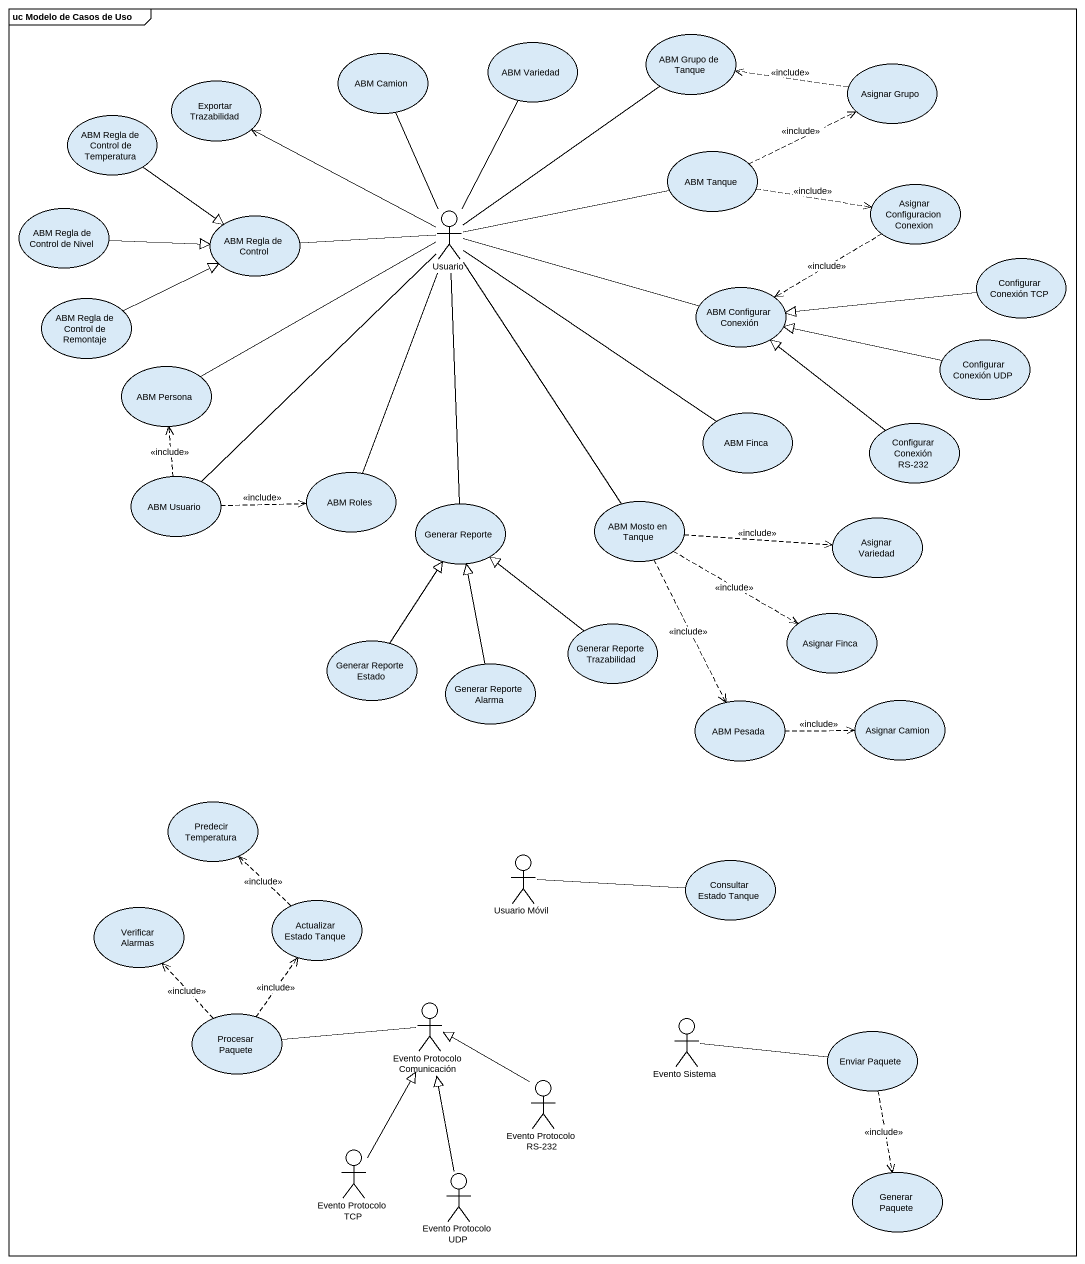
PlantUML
@startuml
mainframe uc Modelo de Casos de Uso
usecase "ABM Camion" as ABM_Camion
usecase "ABM Variedad" as ABM_Variedad
usecase "ABM Grupo de Tanque" as ABM_Grupo_de_Tanque
usecase "Exportar Trazabilidad" as Exportar_Trazabilidad
usecase "Asignar Grupo" as Asignar_Grupo
usecase "ABM Regla de Control de Temperatura" as ABM_Regla_de_Control_de
usecase "ABM Tanque" as ABM_Tanque
usecase "ABM Regla de Control de Nivel" as ABM_Regla_de_Control_de_2
actor Usuario
usecase "Asignar Configuracion Conexion" as Asignar_Configuracion
usecase "ABM Regla de Control" as ABM_Regla_de_Control
usecase "ABM Configurar Conexión" as ABM_Configurar_Conexión
usecase "Configurar Conexión TCP" as Configurar_Conexión_TCP
usecase "ABM Regla de Control de Remontaje" as ABM_Regla_de_Control_de_3
usecase "ABM Persona" as ABM_Persona
usecase "Configurar Conexión UDP" as Configurar_Conexión_UDP
usecase "ABM Finca" as ABM_Finca
usecase "Configurar Conexión RS-232" as Configurar_Conexión_RS_232
usecase "ABM Usuario" as ABM_Usuario
usecase "ABM Roles" as ABM_Roles
usecase "Generar Reporte" as Generar_Reporte
usecase "ABM Mosto en Tanque" as ABM_Mosto_en_Tanque
usecase "Asignar Variedad" as Asignar_Variedad
usecase "Generar Reporte Trazabilidad" as Generar_Reporte_Trazabilidad
usecase "Asignar Finca" as Asignar_Finca
usecase "Generar Reporte Estado" as Generar_Reporte_Estado
usecase "Generar Reporte Alarma" as Generar_Reporte_Alarma
usecase "ABM Pesada" as ABM_Pesada
usecase "Asignar Camion" as Asignar_Camion
usecase "Predecir Temperatura" as Predecir_Temperatura
actor "Usuario Móvil" as Usuario_Móvil
usecase "Consultar Estado Tanque" as Consultar_Estado_Tanque
usecase "Verificar Alarmas" as Verificar_Alarmas
usecase "Actualizar Estado Tanque" as Actualizar_Estado_Tanque
usecase "Procesar Paquete" as Procesar_Paquete
actor "Evento Protocolo Comunicación" as Evento_Protocolo
actor "Evento Sistema" as Evento_Sistema
usecase "Enviar Paquete" as Enviar_Paquete
actor "Evento Protocolo RS-232" as Evento_Protocolo_RS_232
actor "Evento Protocolo TCP" as Evento_Protocolo_TCP
actor "Evento Protocolo UDP" as Evento_Protocolo_UDP
usecase "Generar Paquete" as Generar_Paquete
Asignar_Grupo .left.> ABM_Grupo_de_Tanque : <<include>>
ABM_Regla_de_Control_de --|> ABM_Regla_de_Control
ABM_Tanque .right.> Asignar_Grupo : <<include>>
ABM_Tanque .right.> Asignar_Configuracion : <<include>>
ABM_Regla_de_Control_de_2 -right-|> ABM_Regla_de_Control
Usuario -up- ABM_Camion
Usuario -up- ABM_Variedad
Usuario -up- ABM_Grupo_de_Tanque
Usuario -left-> Exportar_Trazabilidad
Usuario -right- ABM_Tanque
Usuario -left- ABM_Regla_de_Control
Usuario -right- ABM_Configurar_Conexión
Usuario -left- ABM_Persona
Usuario -- ABM_Finca
Usuario -- ABM_Usuario
Usuario -- ABM_Roles
Usuario -- Generar_Reporte
Usuario -- ABM_Mosto_en_Tanque
Asignar_Configuracion .left.> ABM_Configurar_Conexión : <<include>>
Configurar_Conexión_TCP -left-|> ABM_Configurar_Conexión
ABM_Regla_de_Control_de_3 -right-|> ABM_Regla_de_Control
Configurar_Conexión_UDP -left-|> ABM_Configurar_Conexión
Configurar_Conexión_RS_232 -up-|> ABM_Configurar_Conexión
ABM_Usuario .up.> ABM_Persona : <<include>>
ABM_Usuario .right.> ABM_Roles : <<include>>
ABM_Mosto_en_Tanque .right.> Asignar_Variedad : <<include>>
ABM_Mosto_en_Tanque .right.> Asignar_Finca : <<include>>
ABM_Mosto_en_Tanque ..> ABM_Pesada : <<include>>
Generar_Reporte_Trazabilidad -up-|> Generar_Reporte
Generar_Reporte_Estado -up-|> Generar_Reporte
Generar_Reporte_Alarma -up-|> Generar_Reporte
ABM_Pesada .right.> Asignar_Camion : <<include>>
Usuario_Móvil -right- Consultar_Estado_Tanque
Actualizar_Estado_Tanque .up.> Predecir_Temperatura : <<include>>
Procesar_Paquete .up.> Verificar_Alarmas : <<include>>
Procesar_Paquete .up.> Actualizar_Estado_Tanque : <<include>>
Evento_Protocolo -left- Procesar_Paquete
Evento_Sistema -right- Enviar_Paquete
Enviar_Paquete ..> Generar_Paquete : <<include>>
Evento_Protocolo_RS_232 -up-|> Evento_Protocolo
Evento_Protocolo_TCP -up-|> Evento_Protocolo
Evento_Protocolo_UDP -up-|> Evento_Protocolo
@enduml
